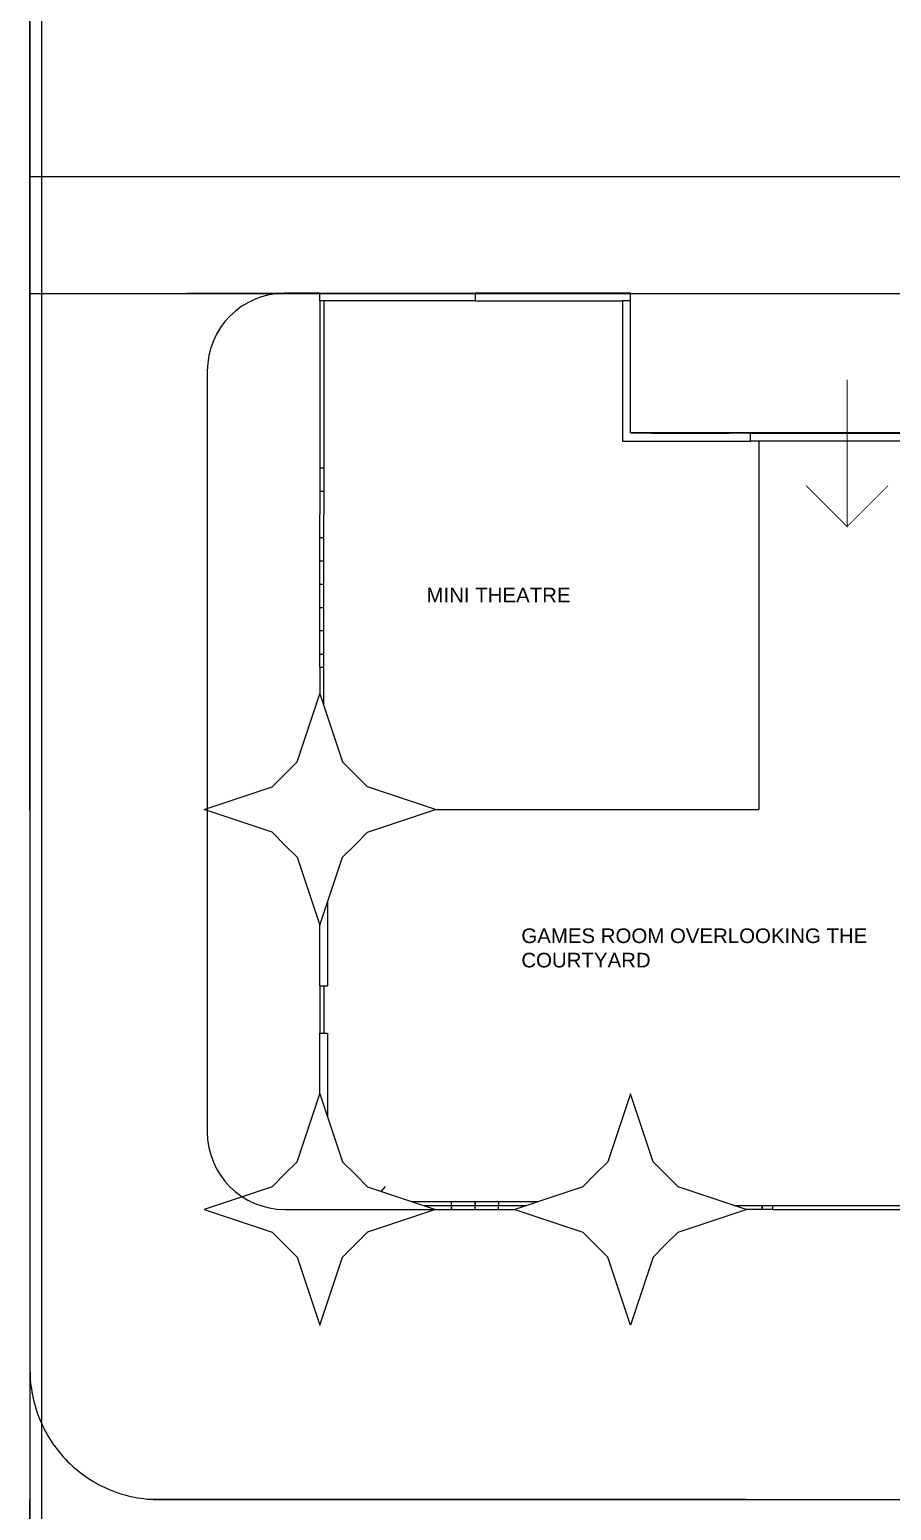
# Model space of a CAD drawing. Header units: millimetres. Extents: x -79796 to 428529, y -36333 to 94467.
# Drawn here: x -79768 to -68668, y 655 to 19724 of the extents above; entities that cross this region are included whole.
import ezdxf

# ---------------------------------------------------------------- set-up
doc = ezdxf.new("R2010")
doc.units = ezdxf.units.MM
for name, color, linetype, true_color in [('Make2D$Visible$ClippingPlaneIntersections$columns', 1, 'Continuous', 0xff0000), ('Make2D$Visible$ClippingPlaneIntersections$glasses', 4, 'Continuous', 0x00ffff), ('Make2D$Visible$Curves$balconies', 2, 'Continuous', 0xffff00), ('Make2D$Visible$Curves$floors', 3, 'Continuous', 0x00ff00), ('Make2D$Visible$Curves$glasses', 4, 'Continuous', 0x00ffff), ('slabs', 5, 'Continuous', 0x0000ff)]:
    doc.layers.add(name, color=color, linetype=linetype, true_color=true_color)
doc.layers.add('Make2D$Visible$ClippingPlaneIntersections$Default', color=7, linetype='Continuous')
doc.layers.add('Make2D$Visible$Curves$Default', color=7, linetype='Continuous')
doc.styles.get("Standard").update_dxf_attribs({"font": 'arial.ttf'})

msp = doc.modelspace()

# ---------------------------------------------------------------- linework, layer by layer
for p, q in [((-79614, 32967), (-79614, -15210)), ((-79764, 32448), (-79764, -15210)), ((-79764, 17830), (-79764, 20790)), ((-52030, 17830), (-79764, 17830)), ((-79764, 16325), (-79764, 17830)), ((-76030, 16330), (-76484, 16328)), ((-70374, 14530), (-70374, 14525)), ((-70374, 14425), (-70374, 9901)), ((-70374, 9901), (-70374, 9680)), ((-74540, 9680), (-70374, 9680)), ((-74332, 4530), (-74330, 4530)), ((-78217, 798), (-68032, 793))]:
    msp.add_line(p, q)
at = {"linetype": 'Continuous', "const_width": 10}
for points in [[(-69238, 15215), (-69238, 13324), (-69766, 13851)], [(-69238, 13324), (-68711, 13851)]]:
    msp.add_lwpolyline(points, dxfattribs=at)
for points in [[(-79764, 793), (-79768, 793), (-79768, -11454), (-79764, -11454)], [(-70534, 793), (-78238, 799)]]:
    msp.add_lwpolyline(points)
at = {"layer": 'Make2D$Visible$ClippingPlaneIntersections$columns'}
for p, q in [((-76321, 10295), (-76030, 11169)), ((-76030, 11169), (-75738, 10295)), ((-76644, 9971), (-76483, 10133)), ((-76321, 10295), (-76483, 10133)), ((-75738, 10295), (-75576, 10133)), ((-75415, 9971), (-75576, 10133)), ((-77519, 9680), (-76644, 9971)), ((-74540, 9680), (-75415, 9971)), ((-76644, 9388), (-77519, 9680)), ((-75415, 9388), (-74540, 9680)), ((-76644, 9388), (-76483, 9227)), ((-75415, 9388), (-75576, 9227)), ((-76483, 9227), (-76321, 9065)), ((-75576, 9227), (-75738, 9065)), ((-76321, 9065), (-76030, 8190)), ((-76030, 8190), (-75738, 9065)), ((-76321, 5145), (-76030, 6019)), ((-76030, 6019), (-75738, 5145)), ((-72030, 6019), (-72321, 5145)), ((-71738, 5145), (-72030, 6019)), ((-76644, 4821), (-76483, 4983)), ((-76483, 4983), (-76321, 5145)), ((-75576, 4983), (-75738, 5145)), ((-75415, 4821), (-75576, 4983)), ((-72644, 4821), (-72483, 4983)), ((-72321, 5145), (-72483, 4983)), ((-71738, 5145), (-71576, 4983)), ((-71415, 4821), (-71576, 4983)), ((-76644, 4821), (-77519, 4530)), ((-75415, 4821), (-74540, 4530)), ((-72644, 4821), (-73519, 4530)), ((-70540, 4530), (-71415, 4821)), ((-77519, 4530), (-76644, 4238)), ((-74540, 4530), (-75415, 4238)), ((-73519, 4530), (-72644, 4238)), ((-71415, 4238), (-70540, 4530)), ((-76644, 4238), (-76483, 4077)), ((-75576, 4077), (-75415, 4238)), ((-72483, 4077), (-72644, 4238)), ((-71415, 4238), (-71576, 4077)), ((-76321, 3915), (-76483, 4077)), ((-75738, 3915), (-75576, 4077)), ((-72321, 3915), (-72483, 4077)), ((-71738, 3915), (-71576, 4077)), ((-76321, 3915), (-76030, 3040)), ((-76030, 3040), (-75738, 3915)), ((-72030, 3040), (-72321, 3915)), ((-71738, 3915), (-72030, 3040))]:
    msp.add_line(p, q, dxfattribs=at)
at = {"layer": 'Make2D$Visible$ClippingPlaneIntersections$Default'}
for p, q in [((-76030, 16230), (-76030, 16330)), ((-76030, 16330), (-74030, 16330)), ((-74030, 16230), (-76030, 16230)), ((-74030, 16330), (-74030, 16230)), ((-72030, 16330), (-74030, 16330)), ((-74030, 16230), (-72130, 16230)), ((-72130, 16230), (-72130, 14425)), ((-72030, 16230), (-72130, 16230)), ((-72030, 16230), (-72030, 16330)), ((-72030, 14530), (-72030, 16230)), ((-70482, 14525), (-72026, 14525)), ((-70482, 14525), (-68482, 14525)), ((-70482, 14425), (-70482, 14525)), ((-72130, 14425), (-70482, 14425)), ((-72026, 14425), (-72026, 14425)), ((-68482, 14425), (-70482, 14425))]:
    msp.add_line(p, q, dxfattribs=at)
at = {"layer": 'Make2D$Visible$ClippingPlaneIntersections$glasses'}
for p, q in [((-76030, 16230), (-76030, 15880)), ((-75980, 16230), (-75980, 15880)), ((-76030, 15880), (-76030, 15580)), ((-75980, 15880), (-75980, 15580)), ((-76030, 15580), (-76030, 15280)), ((-75980, 15580), (-75980, 15280)), ((-76030, 15280), (-76030, 14980)), ((-75980, 15280), (-75980, 14980)), ((-76030, 14980), (-76030, 14680)), ((-75980, 14980), (-75980, 14680)), ((-76030, 14680), (-76030, 14380)), ((-75980, 14680), (-75980, 14380)), ((-76030, 14380), (-76030, 14080)), ((-75980, 14380), (-75980, 14080)), ((-76030, 14080), (-76030, 13780)), ((-75980, 14080), (-75980, 13780)), ((-76030, 13780), (-76030, 13480)), ((-75980, 13780), (-75980, 13480)), ((-76030, 13180), (-76030, 13480)), ((-75980, 13180), (-75980, 13480)), ((-76030, 12892), (-76030, 13180)), ((-75980, 12892), (-75980, 13180)), ((-76030, 12580), (-76030, 12892)), ((-75980, 12580), (-75980, 12892)), ((-76030, 12280), (-76030, 12580)), ((-75980, 12280), (-75980, 12580)), ((-76030, 11980), (-76030, 12280)), ((-75980, 11980), (-75980, 12280)), ((-76030, 11680), (-76030, 11980)), ((-75980, 11680), (-75980, 11980)), ((-76030, 11515), (-76030, 11680)), ((-75980, 11515), (-75980, 11680)), ((-76030, 11515), (-75980, 11515)), ((-76030, 11515), (-76030, 11169)), ((-75980, 11019), (-75980, 11515)), ((-75930, 8490), (-75930, 7411)), ((-76030, 7411), (-76030, 8190)), ((-76030, 7411), (-75930, 7411)), ((-76030, 7405), (-76030, 7105)), ((-75980, 7405), (-75980, 7105)), ((-76030, 7105), (-76030, 6805)), ((-75980, 7105), (-75980, 6805)), ((-76030, 6805), (-76030, 6799)), ((-76030, 6799), (-75930, 6799)), ((-76030, 6019), (-76030, 6799)), ((-75980, 6805), (-75980, 6799)), ((-75930, 6799), (-75930, 5719)), ((-74030, 4630), (-74840, 4630)), ((-74030, 4630), (-74030, 4580)), ((-74030, 4530), (-74030, 4630)), ((-73219, 4630), (-74030, 4630)), ((-74030, 4530), (-74030, 4580)), ((-74030, 4580), (-74030, 4580)), ((-70690, 4580), (-70194, 4580)), ((-70194, 4580), (-70030, 4580)), ((-70194, 4530), (-70194, 4580)), ((-70030, 4580), (-69730, 4580)), ((-69730, 4580), (-69430, 4580)), ((-69430, 4580), (-69130, 4580)), ((-69130, 4580), (-68817, 4580)), ((-68817, 4580), (-68530, 4580)), ((-74540, 4530), (-74030, 4530)), ((-74030, 4530), (-73519, 4530)), ((-70194, 4530), (-70540, 4530)), ((-70194, 4530), (-70030, 4530)), ((-70030, 4530), (-69730, 4530)), ((-69730, 4530), (-69430, 4530)), ((-69430, 4530), (-69130, 4530)), ((-69130, 4530), (-68817, 4530)), ((-68817, 4530), (-68530, 4530))]:
    msp.add_line(p, q, dxfattribs=at)
at = {"layer": 'Make2D$Visible$Curves$balconies'}
for p, q in [((-77739, 16330), (-76030, 16330)), ((-76030, 7411), (-76030, 7405))]:
    msp.add_line(p, q, dxfattribs=at)
at = {"layer": 'Make2D$Visible$Curves$Default'}
for p, q in [((-72023, 14530), (-72026, 14525)), ((-71755, 14530), (-72023, 14530)), ((-71755, 14530), (-71756, 14526)), ((-71756, 14526), (-71257, 14525)), ((-71257, 14525), (-70756, 14526)), ((-70756, 14526), (-70755, 14530)), ((-70480, 14530), (-70755, 14530)), ((-70480, 14530), (-70482, 14525)), ((-70480, 14530), (-68480, 14530)), ((-75189, 4827), (-75242, 4764))]:
    msp.add_line(p, q, dxfattribs=at)
at = {"layer": 'Make2D$Visible$Curves$floors'}
for p, q in [((-68030, 14530), (-72030, 14530)), ((-74030, 4530), (-74030, 4530))]:
    msp.add_line(p, q, dxfattribs=at)
at = {"layer": 'Make2D$Visible$Curves$glasses'}
for p, q in [((-76030, 14080), (-75980, 14080)), ((-76030, 13780), (-75980, 13780)), ((-75980, 13180), (-76030, 13180)), ((-75980, 12880), (-76030, 12880)), ((-75980, 12580), (-76030, 12580)), ((-76030, 12280), (-75980, 12280)), ((-75980, 11980), (-76030, 11980)), ((-76030, 11680), (-75980, 11680)), ((-75930, 5719), (-75930, 5719)), ((-74690, 4580), (-74630, 4580)), ((-74630, 4580), (-74332, 4580)), ((-74630, 4560), (-74630, 4580)), ((-74332, 4580), (-74332, 4630)), ((-74332, 4530), (-74332, 4580)), ((-74332, 4580), (-74331, 4580)), ((-74331, 4530), (-74331, 4580)), ((-74331, 4580), (-74330, 4580)), ((-74330, 4580), (-74160, 4580)), ((-74330, 4530), (-74330, 4580)), ((-74160, 4580), (-74030, 4580)), ((-74030, 4580), (-73899, 4580)), ((-73899, 4580), (-73730, 4580)), ((-73730, 4530), (-73730, 4580)), ((-73727, 4630), (-73727, 4580)), ((-73727, 4530), (-73727, 4580)), ((-73727, 4580), (-73430, 4580)), ((-73430, 4580), (-73369, 4580)), ((-73430, 4560), (-73430, 4580)), ((-70630, 4560), (-70630, 4580)), ((-70332, 4530), (-70332, 4580)), ((-70330, 4530), (-70330, 4580))]:
    msp.add_line(p, q, dxfattribs=at)
at = {"layer": 'slabs'}
for p, q in [((-77480, 15328), (-77480, 5530)), ((-76480, 4530), (-74540, 4530))]:
    msp.add_line(p, q, dxfattribs=at)
for points in [[(-79764, 16325), (-68032, 16325)], [(-79764, 9675), (-79764, 16325)], [(-79764, 9675), (-79764, 7034)], [(-79764, 7034), (-79764, 4525)], [(-79764, 4525), (-79764, 2463)], [(-79764, 4525), (-79764, 3494)], [(-78094, 793), (-76032, 793)], [(-76032, 793), (-74032, 793)], [(-76032, 793), (-75032, 793)], [(-74032, 793), (-72032, 793)], [(-72032, 793), (-68032, 793)]]:
    msp.add_lwpolyline(points, dxfattribs=at)
msp.add_polyline3d([(-79764, 2463, 0), (-79763, 2422, 0), (-79762, 2381, 0), (-79759, 2340, 0), (-79756, 2299, 0), (-79751, 2258, 0), (-79745, 2218, 0), (-79739, 2177, 0), (-79731, 2137, 0), (-79723, 2097, 0), (-79713, 2057, 0), (-79703, 2017, 0), (-79692, 1978, 0), (-79679, 1939, 0), (-79666, 1900, 0), (-79652, 1862, 0), (-79636, 1824, 0), (-79620, 1786, 0), (-79603, 1749, 0), (-79585, 1712, 0), (-79566, 1675, 0), (-79547, 1640, 0), (-79526, 1604, 0), (-79505, 1569, 0), (-79482, 1535, 0), (-79459, 1501, 0), (-79435, 1468, 0), (-79410, 1436, 0), (-79385, 1404, 0), (-79358, 1372, 0), (-79331, 1341, 0), (-79303, 1311, 0), (-79275, 1282, 0), (-79245, 1253, 0), (-79215, 1226, 0), (-79185, 1198, 0), (-79153, 1172, 0), (-79121, 1146, 0), (-79089, 1122, 0), (-79056, 1098, 0), (-79022, 1075, 0), (-78988, 1052, 0), (-78953, 1031, 0), (-78917, 1010, 0), (-78881, 990, 0), (-78845, 972, 0), (-78808, 954, 0), (-78771, 936, 0), (-78733, 920, 0), (-78695, 905, 0), (-78657, 891, 0), (-78618, 878, 0), (-78579, 865, 0), (-78540, 854, 0), (-78500, 843, 0), (-78460, 834, 0), (-78420, 825, 0), (-78380, 818, 0), (-78339, 811, 0), (-78299, 806, 0), (-78258, 801, 0), (-78217, 798, 0), (-78176, 795, 0), (-78135, 793, 0), (-78094, 793, 0)], dxfattribs=at)
msp.add_arc((-76480, 5530), 1000, 180, 270, dxfattribs=at)
msp.add_ellipse((-76481, 15328), major_axis=(0, 1000), ratio=0.998665, start_param=0.003499, end_param=1.570796, dxfattribs=at)

# ---------------------------------------------------------------- texts
at = {"char_height": 188.26, "width": 5198.56, "attachment_point": 1}
for s, insert in [('MINI THEATRE ', (-74656, 12536)), ('GAMES ROOM OVERLOOKING THE  COURTYARD ', (-73434, 8149))]:
    msp.add_mtext(s, dxfattribs=dict(at, insert=insert))

doc.saveas('drawing.dxf')
